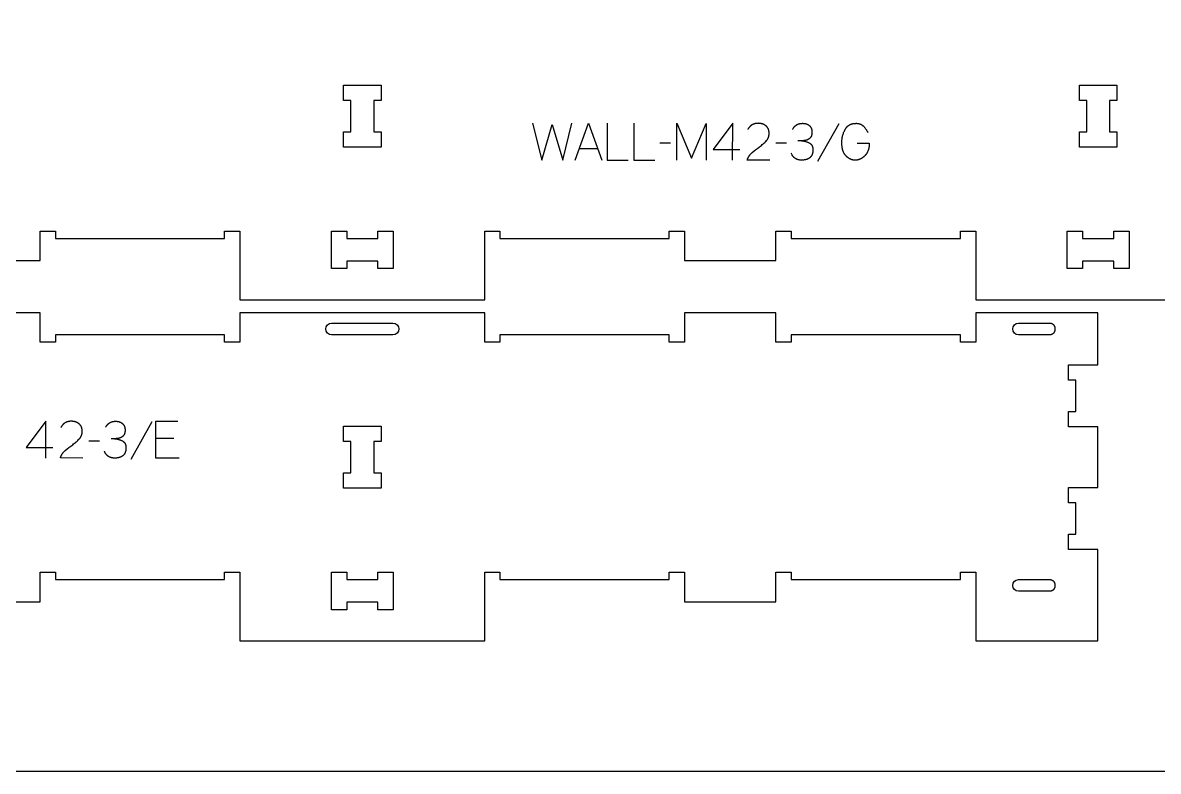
# Model space of a CAD drawing. Extents: x 0 to 4485, y 0 to 10771.
# Drawn here: x 1045 to 1971, y 3029 to 3639 of the extents above; entities that cross this region are included whole.
import ezdxf

# ---------------------------------------------------------------- set-up
doc = ezdxf.new("R2010")
doc.units = 0
for name, color, linetype in [('0_SHEET_SPRUCEPLY_2440X122', 1, 'CONTINUOUS'), ('1_ANYTOOL_1MMDEEP_LABELS_S', 2, 'CONTINUOUS'), ('3_ANYTOOL_CUTTHROUGH_INSID', 4, 'CONTINUOUS'), ('4_ANYTOOL_CUTTHROUGH_OUTSI', 5, 'CONTINUOUS')]:
    doc.layers.add(name, color=color, linetype=linetype)

msp = doc.modelspace()

# ---------------------------------------------------------------- linework, layer by layer
at = {"layer": '0_SHEET_SPRUCEPLY_2440X122'}
msp.add_lwpolyline([(371.7, 4249.42), (371.7, 3029.42), (2811.7, 3029.42), (2811.7, 4249.42)], close=True, dxfattribs=at)
at = {"layer": '1_ANYTOOL_1MMDEEP_LABELS_S', "color": 2}
for points in [[(1460.43, 3557.44), (1468.15, 3527.44), (1476.59, 3556.54), (1485.08, 3527.44), (1492.58, 3557.44)], [(1495.15, 3527.44), (1506.03, 3557.44), (1517.09, 3527.44)], [(1521.38, 3557.44), (1521.38, 3527.44), (1538.48, 3527.44)], [(1543.19, 3557.44), (1543.19, 3527.44), (1560.29, 3527.44)], [(1578.08, 3527.44), (1578.08, 3557.44), (1590.08, 3529.07), (1602.08, 3557.31), (1602.08, 3527.44)], [(1623.63, 3527.44), (1623.68, 3557.48), (1607.65, 3536.1)], [(1653.85, 3527.48), (1635.55, 3527.52), (1635.69, 3527.98), (1635.77, 3528.2), (1635.85, 3528.43), (1635.94, 3528.65), (1636.03, 3528.86), (1636.12, 3529.08), (1636.22, 3529.29), (1636.32, 3529.5), (1636.42, 3529.71), (1636.53, 3529.91), (1636.64, 3530.12), (1636.75, 3530.32), (1636.87, 3530.52), (1636.99, 3530.71), (1637.12, 3530.9), (1637.25, 3531.1), (1637.38, 3531.28), (1637.51, 3531.47), (1637.65, 3531.65), (1637.79, 3531.84), (1637.94, 3532.01), (1638.09, 3532.19), (1638.24, 3532.37), (1638.4, 3532.54), (1638.56, 3532.71), (1638.72, 3532.87), (1638.89, 3533.04), (1639.06, 3533.2), (1639.24, 3533.36), (1639.6, 3533.67), (1641.07, 3534.89), (1642.56, 3536.08), (1644.07, 3537.24), (1645.6, 3538.37), (1646.35, 3538.93), (1647.08, 3539.5), (1647.8, 3540.07), (1648.48, 3540.66), (1649.15, 3541.25), (1649.8, 3541.85), (1650.42, 3542.46), (1651.02, 3543.08), (1651.16, 3543.24), (1651.3, 3543.4), (1651.44, 3543.56), (1651.57, 3543.72), (1651.7, 3543.89), (1651.82, 3544.05), (1651.94, 3544.22), (1652.05, 3544.4), (1652.16, 3544.57), (1652.26, 3544.75), (1652.36, 3544.93), (1652.45, 3545.11), (1652.54, 3545.29), (1652.63, 3545.48), (1652.71, 3545.67), (1652.79, 3545.86), (1652.86, 3546.05), (1652.92, 3546.24), (1652.99, 3546.44), (1653.04, 3546.64), (1653.1, 3546.84), (1653.15, 3547.05), (1653.19, 3547.25), (1653.23, 3547.46), (1653.26, 3547.67), (1653.29, 3547.88), (1653.32, 3548.1), (1653.34, 3548.32), (1653.35, 3548.54), (1653.37, 3548.76), (1653.37, 3548.98), (1653.38, 3549.21), (1653.37, 3549.46), (1653.37, 3549.71), (1653.35, 3549.95), (1653.34, 3550.19), (1653.31, 3550.42), (1653.29, 3550.65), (1653.25, 3550.88), (1653.22, 3551.1), (1653.18, 3551.32), (1653.13, 3551.54), (1653.08, 3551.75), (1653.02, 3551.96), (1652.96, 3552.16), (1652.89, 3552.37), (1652.82, 3552.56), (1652.74, 3552.76), (1652.66, 3552.95), (1652.58, 3553.13), (1652.48, 3553.31), (1652.39, 3553.49), (1652.29, 3553.67), (1652.18, 3553.84), (1652.07, 3554), (1651.95, 3554.17), (1651.83, 3554.33), (1651.71, 3554.48), (1651.58, 3554.63), (1651.44, 3554.78), (1651.3, 3554.93), (1651.15, 3555.07), (1651, 3555.2), (1650.85, 3555.34), (1650.69, 3555.47), (1650.53, 3555.59), (1650.36, 3555.71), (1650.19, 3555.83), (1650.02, 3555.94), (1649.85, 3556.05), (1649.68, 3556.16), (1649.5, 3556.26), (1649.32, 3556.35), (1649.14, 3556.45), (1648.95, 3556.53), (1648.76, 3556.62), (1648.57, 3556.7), (1648.38, 3556.77), (1648.18, 3556.85), (1647.99, 3556.91), (1647.79, 3556.98), (1647.58, 3557.04), (1647.38, 3557.09), (1647.17, 3557.14), (1646.96, 3557.19), (1646.74, 3557.23), (1646.53, 3557.27), (1646.31, 3557.31), (1646.09, 3557.34), (1645.86, 3557.36), (1645.63, 3557.39), (1645.4, 3557.41), (1645.17, 3557.42), (1644.94, 3557.43), (1644.46, 3557.44), (1644.09, 3557.43), (1643.74, 3557.42), (1643.38, 3557.39), (1643.03, 3557.36), (1642.69, 3557.31), (1642.36, 3557.26), (1642.03, 3557.19), (1641.71, 3557.12), (1641.4, 3557.03), (1641.24, 3556.99), (1641.09, 3556.94), (1640.94, 3556.89), (1640.79, 3556.84), (1640.64, 3556.78), (1640.5, 3556.72), (1640.35, 3556.66), (1640.21, 3556.6), (1640.07, 3556.53), (1639.93, 3556.46), (1639.79, 3556.39), (1639.65, 3556.32), (1639.52, 3556.24), (1639.38, 3556.16), (1639.25, 3556.08), (1639.12, 3556), (1638.99, 3555.91), (1638.87, 3555.82), (1638.74, 3555.73), (1638.62, 3555.64), (1638.49, 3555.54), (1638.37, 3555.45), (1638.26, 3555.35), (1638.14, 3555.24), (1638.02, 3555.14), (1637.91, 3555.03), (1637.8, 3554.92), (1637.69, 3554.8), (1637.58, 3554.69), (1637.47, 3554.57), (1637.36, 3554.45), (1637.26, 3554.33), (1637.06, 3554.07), (1636.86, 3553.81), (1636.67, 3553.53), (1636.49, 3553.25), (1636.31, 3552.96), (1636.14, 3552.65), (1635.98, 3552.34)], [(1672.53, 3552.51), (1672.69, 3552.81), (1672.86, 3553.11), (1673.03, 3553.39), (1673.2, 3553.66), (1673.39, 3553.93), (1673.58, 3554.18), (1673.77, 3554.43), (1673.87, 3554.55), (1673.98, 3554.67), (1674.08, 3554.78), (1674.19, 3554.89), (1674.29, 3555), (1674.4, 3555.11), (1674.51, 3555.21), (1674.62, 3555.32), (1674.73, 3555.42), (1674.85, 3555.51), (1674.97, 3555.61), (1675.08, 3555.7), (1675.2, 3555.79), (1675.32, 3555.88), (1675.45, 3555.96), (1675.57, 3556.05), (1675.69, 3556.13), (1675.82, 3556.21), (1675.95, 3556.28), (1676.08, 3556.36), (1676.21, 3556.43), (1676.35, 3556.49), (1676.48, 3556.56), (1676.62, 3556.62), (1676.76, 3556.69), (1676.9, 3556.75), (1677.04, 3556.8), (1677.18, 3556.86), (1677.32, 3556.91), (1677.47, 3556.96), (1677.62, 3557), (1677.77, 3557.05), (1678.07, 3557.13), (1678.38, 3557.2), (1678.69, 3557.26), (1679.02, 3557.32), (1679.34, 3557.36), (1679.68, 3557.39), (1680.02, 3557.42), (1680.37, 3557.43), (1680.72, 3557.44), (1680.93, 3557.44), (1681.14, 3557.43), (1681.34, 3557.42), (1681.55, 3557.41), (1681.75, 3557.39), (1681.94, 3557.37), (1682.14, 3557.35), (1682.33, 3557.32), (1682.52, 3557.29), (1682.71, 3557.25), (1682.9, 3557.22), (1683.08, 3557.17), (1683.26, 3557.13), (1683.44, 3557.08), (1683.61, 3557.02), (1683.79, 3556.97), (1683.96, 3556.91), (1684.13, 3556.84), (1684.29, 3556.77), (1684.46, 3556.7), (1684.62, 3556.63), (1684.78, 3556.55), (1684.93, 3556.46), (1685.09, 3556.38), (1685.24, 3556.29), (1685.39, 3556.19), (1685.53, 3556.1), (1685.68, 3555.99), (1685.82, 3555.89), (1685.96, 3555.78), (1686.09, 3555.67), (1686.23, 3555.55), (1686.36, 3555.43), (1686.48, 3555.31), (1686.6, 3555.18), (1686.72, 3555.06), (1686.84, 3554.92), (1686.95, 3554.79), (1687.05, 3554.65), (1687.15, 3554.51), (1687.25, 3554.37), (1687.34, 3554.22), (1687.43, 3554.07), (1687.51, 3553.92), (1687.59, 3553.76), (1687.67, 3553.6), (1687.74, 3553.44), (1687.81, 3553.27), (1687.87, 3553.1), (1687.93, 3552.93), (1687.98, 3552.75), (1688.03, 3552.58), (1688.08, 3552.39), (1688.12, 3552.21), (1688.16, 3552.02), (1688.19, 3551.83), (1688.22, 3551.64), (1688.24, 3551.44), (1688.26, 3551.24), (1688.28, 3551.04), (1688.29, 3550.83), (1688.3, 3550.62), (1688.3, 3550.41), (1688.3, 3549.85), (1688.29, 3549.52), (1688.26, 3549.2), (1688.23, 3548.89), (1688.19, 3548.58), (1688.17, 3548.44), (1688.14, 3548.29), (1688.11, 3548.15), (1688.08, 3548.01), (1688.05, 3547.88), (1688.01, 3547.74), (1687.98, 3547.61), (1687.94, 3547.48), (1687.9, 3547.36), (1687.85, 3547.23), (1687.81, 3547.11), (1687.76, 3546.99), (1687.71, 3546.88), (1687.65, 3546.76), (1687.6, 3546.65), (1687.54, 3546.55), (1687.48, 3546.44), (1687.42, 3546.34), (1687.35, 3546.24), (1687.29, 3546.14), (1687.22, 3546.04), (1687.15, 3545.95), (1687, 3545.77), (1686.85, 3545.6), (1686.69, 3545.44), (1686.53, 3545.28), (1686.45, 3545.2), (1686.37, 3545.13), (1686.29, 3545.05), (1686.2, 3544.98), (1686.11, 3544.91), (1686.03, 3544.84), (1685.94, 3544.77), (1685.85, 3544.71), (1685.76, 3544.65), (1685.67, 3544.58), (1685.58, 3544.52), (1685.48, 3544.47), (1685.39, 3544.41), (1685.29, 3544.35), (1685.2, 3544.3), (1685.1, 3544.25), (1685, 3544.2), (1684.9, 3544.15), (1684.8, 3544.1), (1684.7, 3544.06), (1684.59, 3544.02), (1684.49, 3543.97), (1684.28, 3543.9), (1684.06, 3543.82), (1683.84, 3543.75), (1683.62, 3543.69), (1683.4, 3543.63), (1683.18, 3543.57), (1682.95, 3543.52), (1682.72, 3543.48), (1682.49, 3543.43), (1682.26, 3543.4), (1682.02, 3543.36), (1681.79, 3543.33), (1681.55, 3543.31), (1681.31, 3543.29), (1681.06, 3543.27), (1680.82, 3543.26), (1680.57, 3543.25), (1676.86, 3543.21)], [(1710.08, 3556.97), (1692.89, 3526.2)], [(1725.29, 3541.24), (1735.06, 3541.2), (1735.03, 3540.37), (1734.97, 3539.56), (1734.93, 3539.17), (1734.88, 3538.79), (1734.83, 3538.41), (1734.77, 3538.03), (1734.7, 3537.66), (1734.63, 3537.3), (1734.55, 3536.95), (1734.46, 3536.6), (1734.37, 3536.26), (1734.27, 3535.92), (1734.16, 3535.59), (1734.05, 3535.27), (1733.93, 3534.95), (1733.8, 3534.64), (1733.67, 3534.34), (1733.53, 3534.04), (1733.39, 3533.75), (1733.24, 3533.46), (1733.08, 3533.18), (1732.91, 3532.91), (1732.74, 3532.64), (1732.56, 3532.38), (1732.38, 3532.13), (1732.19, 3531.88), (1731.99, 3531.64), (1731.78, 3531.4), (1731.57, 3531.18), (1731.35, 3530.95), (1731.13, 3530.74), (1730.91, 3530.53), (1730.69, 3530.32), (1730.46, 3530.13), (1730.23, 3529.94), (1730.01, 3529.76), (1729.78, 3529.58), (1729.55, 3529.41), (1729.32, 3529.25), (1729.08, 3529.09), (1728.85, 3528.95), (1728.61, 3528.8), (1728.38, 3528.67), (1728.14, 3528.54), (1727.9, 3528.42), (1727.66, 3528.31), (1727.42, 3528.2), (1727.18, 3528.1), (1726.94, 3528), (1726.69, 3527.92), (1726.45, 3527.83), (1726.2, 3527.76), (1725.95, 3527.69), (1725.7, 3527.63), (1725.45, 3527.58), (1725.2, 3527.53), (1724.95, 3527.49), (1724.69, 3527.46), (1724.44, 3527.43), (1724.18, 3527.41), (1723.92, 3527.4), (1723.66, 3527.4), (1723.4, 3527.4), (1723.14, 3527.4), (1722.89, 3527.42), (1722.63, 3527.44), (1722.38, 3527.47), (1722.13, 3527.51), (1721.88, 3527.55), (1721.63, 3527.6), (1721.38, 3527.66), (1721.13, 3527.72), (1720.89, 3527.79), (1720.65, 3527.87), (1720.4, 3527.95), (1720.16, 3528.05), (1719.92, 3528.15), (1719.69, 3528.25), (1719.45, 3528.37), (1719.22, 3528.49), (1718.98, 3528.61), (1718.75, 3528.75), (1718.52, 3528.89), (1718.29, 3529.04), (1718.06, 3529.19), (1717.84, 3529.36), (1717.61, 3529.53), (1717.39, 3529.7), (1717.16, 3529.89), (1716.94, 3530.08), (1716.72, 3530.27), (1716.51, 3530.48), (1716.29, 3530.69), (1716.08, 3530.91), (1715.86, 3531.14), (1715.66, 3531.37), (1715.46, 3531.61), (1715.27, 3531.86), (1715.09, 3532.12), (1714.91, 3532.38), (1714.74, 3532.65), (1714.58, 3532.93), (1714.42, 3533.22), (1714.27, 3533.51), (1714.12, 3533.82), (1713.99, 3534.13), (1713.86, 3534.44), (1713.73, 3534.77), (1713.61, 3535.1), (1713.5, 3535.44), (1713.4, 3535.79), (1713.3, 3536.15), (1713.21, 3536.51), (1713.13, 3536.88), (1713.05, 3537.26), (1712.98, 3537.64), (1712.92, 3538.04), (1712.86, 3538.44), (1712.81, 3538.85), (1712.77, 3539.26), (1712.7, 3540.12), (1712.66, 3541.01), (1712.65, 3541.92), (1712.66, 3542.6), (1712.69, 3543.28), (1712.74, 3543.95), (1712.81, 3544.62), (1712.91, 3545.29), (1713.02, 3545.95), (1713.16, 3546.61), (1713.32, 3547.26), (1713.49, 3547.92), (1713.69, 3548.57), (1713.91, 3549.22), (1714.15, 3549.86), (1714.42, 3550.5), (1714.7, 3551.14), (1715, 3551.77), (1715.33, 3552.4), (1715.5, 3552.71), (1715.67, 3553.01), (1715.86, 3553.3), (1716.05, 3553.58), (1716.25, 3553.85), (1716.35, 3553.98), (1716.46, 3554.11), (1716.56, 3554.24), (1716.67, 3554.36), (1716.78, 3554.49), (1716.89, 3554.61), (1717.01, 3554.72), (1717.12, 3554.84), (1717.24, 3554.95), (1717.36, 3555.06), (1717.48, 3555.16), (1717.6, 3555.27), (1717.72, 3555.37), (1717.85, 3555.47), (1717.98, 3555.57), (1718.11, 3555.66), (1718.24, 3555.76), (1718.37, 3555.84), (1718.51, 3555.93), (1718.64, 3556.02), (1718.78, 3556.1), (1718.92, 3556.18), (1719.06, 3556.26), (1719.21, 3556.33), (1719.35, 3556.4), (1719.5, 3556.47), (1719.65, 3556.54), (1719.8, 3556.61), (1719.95, 3556.67), (1720.11, 3556.73), (1720.26, 3556.79), (1720.42, 3556.84), (1720.74, 3556.95), (1721.07, 3557.04), (1721.4, 3557.12), (1721.75, 3557.2), (1722.1, 3557.26), (1722.45, 3557.32), (1722.82, 3557.36), (1723.19, 3557.39), (1723.57, 3557.42), (1723.95, 3557.43), (1724.35, 3557.44), (1724.57, 3557.44), (1724.79, 3557.43), (1725.01, 3557.42), (1725.23, 3557.4), (1725.44, 3557.38), (1725.65, 3557.36), (1725.86, 3557.33), (1726.06, 3557.3), (1726.27, 3557.26), (1726.47, 3557.22), (1726.66, 3557.17), (1726.86, 3557.12), (1727.05, 3557.06), (1727.24, 3557), (1727.43, 3556.94), (1727.61, 3556.87), (1727.79, 3556.8), (1727.97, 3556.72), (1728.15, 3556.64), (1728.32, 3556.55), (1728.49, 3556.46), (1728.66, 3556.36), (1728.82, 3556.26), (1728.99, 3556.16), (1729.15, 3556.05), (1729.31, 3555.94), (1729.46, 3555.82), (1729.61, 3555.7), (1729.76, 3555.57), (1729.91, 3555.44), (1730.06, 3555.31), (1730.2, 3555.17), (1730.48, 3554.88), (1730.75, 3554.59), (1731.01, 3554.29), (1731.27, 3553.99), (1731.52, 3553.69), (1731.77, 3553.38), (1732.01, 3553.06), (1732.24, 3552.75), (1732.46, 3552.42), (1732.68, 3552.09), (1732.9, 3551.76), (1733.1, 3551.42), (1733.3, 3551.08), (1733.49, 3550.73), (1733.68, 3550.38), (1733.86, 3550.02)], [(1498.62, 3537), (1513.53, 3537)], [(1572.93, 3541.32), (1564.15, 3541.24)], [(1667.56, 3541.32), (1658.78, 3541.24)], [(1679.65, 3543.21), (1680.08, 3543.18), (1680.52, 3543.14), (1680.95, 3543.1), (1681.37, 3543.04), (1681.79, 3542.97), (1682.2, 3542.89), (1682.62, 3542.79), (1683.02, 3542.69), (1683.42, 3542.58), (1683.82, 3542.45), (1684.22, 3542.32), (1684.61, 3542.17), (1684.99, 3542.01), (1685.37, 3541.84), (1685.75, 3541.66), (1686.12, 3541.47), (1686.3, 3541.37), (1686.48, 3541.27), (1686.56, 3541.21), (1686.65, 3541.16), (1686.73, 3541.1), (1686.81, 3541.04), (1686.89, 3540.99), (1686.97, 3540.92), (1687.05, 3540.86), (1687.12, 3540.8), (1687.2, 3540.74), (1687.27, 3540.67), (1687.34, 3540.61), (1687.41, 3540.54), (1687.48, 3540.47), (1687.55, 3540.4), (1687.61, 3540.33), (1687.68, 3540.26), (1687.74, 3540.18), (1687.8, 3540.11), (1687.86, 3540.03), (1687.92, 3539.95), (1687.98, 3539.88), (1688.03, 3539.8), (1688.09, 3539.72), (1688.14, 3539.63), (1688.19, 3539.55), (1688.24, 3539.47), (1688.29, 3539.38), (1688.34, 3539.29), (1688.38, 3539.21), (1688.43, 3539.12), (1688.47, 3539.03), (1688.51, 3538.93), (1688.55, 3538.84), (1688.59, 3538.75), (1688.66, 3538.56), (1688.73, 3538.36), (1688.79, 3538.16), (1688.84, 3537.95), (1688.89, 3537.74), (1688.93, 3537.53), (1688.97, 3537.31), (1689, 3537.08), (1689.03, 3536.85), (1689.05, 3536.61), (1689.06, 3536.37), (1689.07, 3536.13), (1689.08, 3535.88), (1689.07, 3535.6), (1689.07, 3535.33), (1689.05, 3535.06), (1689.04, 3534.8), (1689.01, 3534.54), (1688.99, 3534.28), (1688.96, 3534.03), (1688.92, 3533.79), (1688.88, 3533.55), (1688.83, 3533.32), (1688.78, 3533.09), (1688.73, 3532.86), (1688.67, 3532.64), (1688.6, 3532.43), (1688.53, 3532.22), (1688.45, 3532.01), (1688.37, 3531.81), (1688.29, 3531.62), (1688.2, 3531.43), (1688.1, 3531.24), (1688.01, 3531.06), (1687.9, 3530.89), (1687.79, 3530.72), (1687.68, 3530.55), (1687.56, 3530.39), (1687.43, 3530.24), (1687.31, 3530.09), (1687.24, 3530.01), (1687.17, 3529.94), (1687.1, 3529.87), (1687.03, 3529.8), (1686.96, 3529.73), (1686.89, 3529.67), (1686.82, 3529.6), (1686.74, 3529.54), (1686.59, 3529.41), (1686.43, 3529.29), (1686.27, 3529.17), (1686.11, 3529.06), (1685.94, 3528.95), (1685.77, 3528.84), (1685.59, 3528.74), (1685.42, 3528.64), (1685.23, 3528.55), (1685.05, 3528.46), (1684.86, 3528.37), (1684.67, 3528.29), (1684.47, 3528.21), (1684.27, 3528.13), (1684.07, 3528.06), (1683.86, 3527.99), (1683.65, 3527.93), (1683.44, 3527.87), (1683.22, 3527.82), (1683, 3527.76), (1682.78, 3527.72), (1682.55, 3527.67), (1682.32, 3527.63), (1682.09, 3527.59), (1681.85, 3527.56), (1681.36, 3527.51), (1680.86, 3527.47), (1680.35, 3527.45), (1679.82, 3527.44), (1679.44, 3527.44), (1679.06, 3527.46), (1678.7, 3527.49), (1678.34, 3527.53), (1677.99, 3527.58), (1677.81, 3527.61), (1677.64, 3527.64), (1677.47, 3527.67), (1677.31, 3527.71), (1677.14, 3527.75), (1676.98, 3527.79), (1676.82, 3527.84), (1676.66, 3527.89), (1676.5, 3527.94), (1676.35, 3527.99), (1676.19, 3528.05), (1676.04, 3528.11), (1675.89, 3528.17), (1675.74, 3528.24), (1675.6, 3528.31), (1675.45, 3528.38), (1675.31, 3528.45), (1675.17, 3528.53), (1675.04, 3528.61), (1674.9, 3528.69), (1674.76, 3528.78), (1674.63, 3528.86), (1674.5, 3528.95), (1674.37, 3529.05), (1674.25, 3529.14), (1674.12, 3529.24), (1674, 3529.34), (1673.88, 3529.45), (1673.76, 3529.55), (1673.64, 3529.66), (1673.53, 3529.78), (1673.42, 3529.89), (1673.31, 3530.01), (1673.2, 3530.13), (1673.09, 3530.26), (1672.98, 3530.38), (1672.88, 3530.51), (1672.78, 3530.64), (1672.68, 3530.78), (1672.58, 3530.92), (1672.49, 3531.06), (1672.39, 3531.2), (1672.3, 3531.35), (1672.21, 3531.5), (1672.04, 3531.8), (1671.87, 3532.12), (1671.71, 3532.45), (1671.56, 3532.79), (1671.42, 3533.14)], [(1607.65, 3536.1), (1629.42, 3536.1)], [(1063.57, 3284.64), (1063.61, 3314.68), (1047.59, 3293.3)], [(1093.79, 3284.68), (1075.49, 3284.73), (1075.63, 3285.18), (1075.71, 3285.41), (1075.79, 3285.63), (1075.88, 3285.85), (1075.97, 3286.07), (1076.06, 3286.28), (1076.16, 3286.49), (1076.26, 3286.7), (1076.36, 3286.91), (1076.47, 3287.12), (1076.58, 3287.32), (1076.69, 3287.52), (1076.81, 3287.72), (1076.93, 3287.91), (1077.06, 3288.11), (1077.18, 3288.3), (1077.32, 3288.49), (1077.45, 3288.67), (1077.59, 3288.86), (1077.73, 3289.04), (1077.88, 3289.22), (1078.03, 3289.39), (1078.18, 3289.57), (1078.34, 3289.74), (1078.5, 3289.91), (1078.66, 3290.08), (1078.83, 3290.24), (1079, 3290.4), (1079.18, 3290.56), (1079.54, 3290.88), (1081.01, 3292.09), (1082.5, 3293.28), (1084.01, 3294.44), (1085.54, 3295.57), (1086.29, 3296.13), (1087.02, 3296.7), (1087.73, 3297.28), (1088.42, 3297.86), (1089.09, 3298.46), (1089.73, 3299.06), (1090.36, 3299.67), (1090.96, 3300.28), (1091.1, 3300.44), (1091.24, 3300.6), (1091.38, 3300.76), (1091.51, 3300.92), (1091.64, 3301.09), (1091.76, 3301.26), (1091.88, 3301.43), (1091.99, 3301.6), (1092.1, 3301.77), (1092.2, 3301.95), (1092.3, 3302.13), (1092.39, 3302.31), (1092.48, 3302.49), (1092.57, 3302.68), (1092.65, 3302.87), (1092.72, 3303.06), (1092.8, 3303.25), (1092.86, 3303.45), (1092.92, 3303.64), (1092.98, 3303.84), (1093.04, 3304.04), (1093.08, 3304.25), (1093.13, 3304.45), (1093.17, 3304.66), (1093.2, 3304.87), (1093.23, 3305.09), (1093.26, 3305.3), (1093.28, 3305.52), (1093.29, 3305.74), (1093.3, 3305.96), (1093.31, 3306.19), (1093.31, 3306.41), (1093.31, 3306.66), (1093.3, 3306.91), (1093.29, 3307.15), (1093.27, 3307.39), (1093.25, 3307.62), (1093.23, 3307.86), (1093.19, 3308.08), (1093.16, 3308.31), (1093.11, 3308.53), (1093.07, 3308.74), (1093.02, 3308.95), (1092.96, 3309.16), (1092.9, 3309.37), (1092.83, 3309.57), (1092.76, 3309.77), (1092.68, 3309.96), (1092.6, 3310.15), (1092.51, 3310.33), (1092.42, 3310.52), (1092.33, 3310.69), (1092.23, 3310.87), (1092.12, 3311.04), (1092.01, 3311.21), (1091.89, 3311.37), (1091.77, 3311.53), (1091.64, 3311.69), (1091.51, 3311.84), (1091.38, 3311.99), (1091.24, 3312.13), (1091.09, 3312.27), (1090.94, 3312.41), (1090.79, 3312.54), (1090.63, 3312.67), (1090.46, 3312.8), (1090.3, 3312.92), (1090.13, 3313.03), (1089.96, 3313.15), (1089.79, 3313.25), (1089.62, 3313.36), (1089.44, 3313.46), (1089.26, 3313.56), (1089.08, 3313.65), (1088.89, 3313.74), (1088.7, 3313.82), (1088.51, 3313.9), (1088.32, 3313.98), (1088.12, 3314.05), (1087.92, 3314.12), (1087.72, 3314.18), (1087.52, 3314.24), (1087.31, 3314.29), (1087.11, 3314.35), (1086.89, 3314.39), (1086.68, 3314.44), (1086.46, 3314.47), (1086.25, 3314.51), (1086.02, 3314.54), (1085.8, 3314.57), (1085.57, 3314.59), (1085.34, 3314.61), (1085.11, 3314.62), (1084.88, 3314.63), (1084.4, 3314.64), (1084.03, 3314.64), (1083.67, 3314.62), (1083.32, 3314.6), (1082.97, 3314.56), (1082.63, 3314.52), (1082.3, 3314.46), (1081.97, 3314.4), (1081.65, 3314.32), (1081.34, 3314.24), (1081.18, 3314.19), (1081.03, 3314.14), (1080.88, 3314.09), (1080.73, 3314.04), (1080.58, 3313.98), (1080.43, 3313.92), (1080.29, 3313.86), (1080.15, 3313.8), (1080, 3313.73), (1079.86, 3313.66), (1079.73, 3313.59), (1079.59, 3313.52), (1079.45, 3313.44), (1079.32, 3313.37), (1079.19, 3313.29), (1079.06, 3313.2), (1078.93, 3313.12), (1078.8, 3313.03), (1078.68, 3312.94), (1078.55, 3312.84), (1078.43, 3312.75), (1078.31, 3312.65), (1078.19, 3312.55), (1078.08, 3312.44), (1077.96, 3312.34), (1077.85, 3312.23), (1077.74, 3312.12), (1077.62, 3312.01), (1077.52, 3311.89), (1077.41, 3311.77), (1077.3, 3311.65), (1077.2, 3311.53), (1077, 3311.27), (1076.8, 3311.01), (1076.61, 3310.74), (1076.43, 3310.45), (1076.25, 3310.16), (1076.08, 3309.85), (1075.91, 3309.54)], [(1112.47, 3309.71), (1112.63, 3310.02), (1112.79, 3310.31), (1112.97, 3310.59), (1113.14, 3310.87), (1113.33, 3311.13), (1113.52, 3311.39), (1113.71, 3311.63), (1113.81, 3311.75), (1113.91, 3311.87), (1114.02, 3311.98), (1114.12, 3312.09), (1114.23, 3312.2), (1114.34, 3312.31), (1114.45, 3312.42), (1114.56, 3312.52), (1114.67, 3312.62), (1114.79, 3312.72), (1114.9, 3312.81), (1115.02, 3312.9), (1115.14, 3312.99), (1115.26, 3313.08), (1115.38, 3313.17), (1115.51, 3313.25), (1115.63, 3313.33), (1115.76, 3313.41), (1115.89, 3313.48), (1116.02, 3313.56), (1116.15, 3313.63), (1116.28, 3313.7), (1116.42, 3313.76), (1116.56, 3313.83), (1116.69, 3313.89), (1116.83, 3313.95), (1116.98, 3314), (1117.12, 3314.06), (1117.26, 3314.11), (1117.41, 3314.16), (1117.56, 3314.21), (1117.7, 3314.25), (1118.01, 3314.33), (1118.32, 3314.41), (1118.63, 3314.47), (1118.95, 3314.52), (1119.28, 3314.56), (1119.62, 3314.6), (1119.96, 3314.62), (1120.3, 3314.64), (1120.66, 3314.64), (1120.87, 3314.64), (1121.08, 3314.63), (1121.28, 3314.62), (1121.48, 3314.61), (1121.68, 3314.59), (1121.88, 3314.57), (1122.08, 3314.55), (1122.27, 3314.52), (1122.46, 3314.49), (1122.65, 3314.46), (1122.84, 3314.42), (1123.02, 3314.38), (1123.2, 3314.33), (1123.38, 3314.28), (1123.55, 3314.23), (1123.73, 3314.17), (1123.9, 3314.11), (1124.07, 3314.04), (1124.23, 3313.98), (1124.4, 3313.9), (1124.56, 3313.83), (1124.71, 3313.75), (1124.87, 3313.67), (1125.02, 3313.58), (1125.18, 3313.49), (1125.32, 3313.4), (1125.47, 3313.3), (1125.61, 3313.2), (1125.76, 3313.09), (1125.89, 3312.98), (1126.03, 3312.87), (1126.16, 3312.76), (1126.29, 3312.64), (1126.42, 3312.51), (1126.54, 3312.39), (1126.66, 3312.26), (1126.77, 3312.13), (1126.88, 3311.99), (1126.99, 3311.85), (1127.09, 3311.71), (1127.19, 3311.57), (1127.28, 3311.42), (1127.37, 3311.27), (1127.45, 3311.12), (1127.53, 3310.96), (1127.61, 3310.8), (1127.68, 3310.64), (1127.74, 3310.47), (1127.81, 3310.3), (1127.87, 3310.13), (1127.92, 3309.96), (1127.97, 3309.78), (1128.02, 3309.6), (1128.06, 3309.41), (1128.1, 3309.23), (1128.13, 3309.03), (1128.16, 3308.84), (1128.18, 3308.64), (1128.2, 3308.44), (1128.22, 3308.24), (1128.23, 3308.04), (1128.24, 3307.83), (1128.24, 3307.61), (1128.24, 3307.06), (1128.22, 3306.72), (1128.2, 3306.4), (1128.17, 3306.09), (1128.13, 3305.79), (1128.11, 3305.64), (1128.08, 3305.5), (1128.05, 3305.35), (1128.02, 3305.21), (1127.99, 3305.08), (1127.95, 3304.94), (1127.92, 3304.81), (1127.88, 3304.68), (1127.83, 3304.56), (1127.79, 3304.43), (1127.74, 3304.31), (1127.7, 3304.2), (1127.64, 3304.08), (1127.59, 3303.97), (1127.54, 3303.86), (1127.48, 3303.75), (1127.42, 3303.64), (1127.36, 3303.54), (1127.29, 3303.44), (1127.23, 3303.34), (1127.16, 3303.25), (1127.09, 3303.16), (1126.94, 3302.98), (1126.79, 3302.8), (1126.63, 3302.64), (1126.47, 3302.48), (1126.39, 3302.4), (1126.31, 3302.33), (1126.22, 3302.25), (1126.14, 3302.18), (1126.05, 3302.11), (1125.97, 3302.04), (1125.88, 3301.98), (1125.79, 3301.91), (1125.7, 3301.85), (1125.61, 3301.79), (1125.51, 3301.73), (1125.42, 3301.67), (1125.33, 3301.61), (1125.23, 3301.56), (1125.13, 3301.5), (1125.04, 3301.45), (1124.94, 3301.4), (1124.84, 3301.35), (1124.74, 3301.31), (1124.63, 3301.26), (1124.53, 3301.22), (1124.43, 3301.18), (1124.21, 3301.1), (1124, 3301.03), (1123.78, 3300.96), (1123.56, 3300.89), (1123.34, 3300.83), (1123.12, 3300.78), (1122.89, 3300.73), (1122.66, 3300.68), (1122.43, 3300.64), (1122.2, 3300.6), (1121.96, 3300.57), (1121.73, 3300.54), (1121.49, 3300.51), (1121.24, 3300.49), (1121, 3300.47), (1120.75, 3300.46), (1120.51, 3300.46), (1116.8, 3300.41)], [(1150.01, 3314.17), (1132.83, 3283.4)], [(1172.39, 3284.64), (1153.44, 3284.64), (1153.44, 3314.64), (1171.27, 3314.64)], [(1107.5, 3298.53), (1098.71, 3298.44)], [(1119.59, 3300.41), (1120.02, 3300.39), (1120.46, 3300.35), (1120.88, 3300.3), (1121.31, 3300.24), (1121.73, 3300.17), (1122.14, 3300.09), (1122.55, 3300), (1122.96, 3299.89), (1123.36, 3299.78), (1123.76, 3299.65), (1124.15, 3299.52), (1124.54, 3299.37), (1124.93, 3299.21), (1125.31, 3299.05), (1125.69, 3298.87), (1126.06, 3298.68), (1126.24, 3298.58), (1126.41, 3298.47), (1126.5, 3298.42), (1126.59, 3298.36), (1126.67, 3298.31), (1126.75, 3298.25), (1126.83, 3298.19), (1126.91, 3298.13), (1126.99, 3298.07), (1127.06, 3298), (1127.14, 3297.94), (1127.21, 3297.87), (1127.28, 3297.81), (1127.35, 3297.74), (1127.42, 3297.67), (1127.49, 3297.6), (1127.55, 3297.53), (1127.62, 3297.46), (1127.68, 3297.38), (1127.74, 3297.31), (1127.8, 3297.23), (1127.86, 3297.16), (1127.92, 3297.08), (1127.97, 3297), (1128.03, 3296.92), (1128.08, 3296.84), (1128.13, 3296.75), (1128.18, 3296.67), (1128.23, 3296.58), (1128.27, 3296.5), (1128.32, 3296.41), (1128.36, 3296.32), (1128.41, 3296.23), (1128.45, 3296.14), (1128.49, 3296.04), (1128.53, 3295.95), (1128.6, 3295.76), (1128.66, 3295.56), (1128.73, 3295.36), (1128.78, 3295.15), (1128.83, 3294.94), (1128.87, 3294.73), (1128.91, 3294.51), (1128.94, 3294.28), (1128.97, 3294.05), (1128.99, 3293.82), (1129, 3293.58), (1129.01, 3293.33), (1129.01, 3293.08), (1129.01, 3292.81), (1129, 3292.53), (1128.99, 3292.26), (1128.98, 3292), (1128.95, 3291.74), (1128.93, 3291.49), (1128.9, 3291.24), (1128.86, 3290.99), (1128.82, 3290.75), (1128.77, 3290.52), (1128.72, 3290.29), (1128.66, 3290.06), (1128.6, 3289.84), (1128.54, 3289.63), (1128.47, 3289.42), (1128.39, 3289.22), (1128.31, 3289.02), (1128.23, 3288.82), (1128.14, 3288.63), (1128.04, 3288.45), (1127.94, 3288.27), (1127.84, 3288.09), (1127.73, 3287.92), (1127.62, 3287.76), (1127.5, 3287.6), (1127.37, 3287.44), (1127.24, 3287.29), (1127.18, 3287.22), (1127.11, 3287.14), (1127.04, 3287.07), (1126.97, 3287), (1126.9, 3286.94), (1126.83, 3286.87), (1126.76, 3286.8), (1126.68, 3286.74), (1126.53, 3286.61), (1126.37, 3286.49), (1126.21, 3286.37), (1126.05, 3286.26), (1125.88, 3286.15), (1125.71, 3286.04), (1125.53, 3285.94), (1125.35, 3285.84), (1125.17, 3285.75), (1124.99, 3285.66), (1124.8, 3285.57), (1124.61, 3285.49), (1124.41, 3285.41), (1124.21, 3285.34), (1124.01, 3285.26), (1123.8, 3285.2), (1123.59, 3285.13), (1123.38, 3285.07), (1123.16, 3285.02), (1122.94, 3284.97), (1122.72, 3284.92), (1122.49, 3284.87), (1122.26, 3284.83), (1122.03, 3284.8), (1121.79, 3284.76), (1121.3, 3284.71), (1120.8, 3284.67), (1120.29, 3284.65), (1119.76, 3284.64), (1119.38, 3284.65), (1119, 3284.66), (1118.63, 3284.69), (1118.28, 3284.73), (1117.92, 3284.78), (1117.75, 3284.81), (1117.58, 3284.84), (1117.41, 3284.88), (1117.25, 3284.91), (1117.08, 3284.95), (1116.92, 3285), (1116.76, 3285.04), (1116.6, 3285.09), (1116.44, 3285.14), (1116.28, 3285.2), (1116.13, 3285.25), (1115.98, 3285.31), (1115.83, 3285.38), (1115.68, 3285.44), (1115.54, 3285.51), (1115.39, 3285.58), (1115.25, 3285.66), (1115.11, 3285.73), (1114.97, 3285.81), (1114.84, 3285.89), (1114.7, 3285.98), (1114.57, 3286.07), (1114.44, 3286.16), (1114.31, 3286.25), (1114.19, 3286.35), (1114.06, 3286.44), (1113.94, 3286.55), (1113.82, 3286.65), (1113.7, 3286.76), (1113.58, 3286.87), (1113.47, 3286.98), (1113.35, 3287.1), (1113.24, 3287.21), (1113.13, 3287.34), (1113.03, 3287.46), (1112.92, 3287.59), (1112.82, 3287.72), (1112.72, 3287.85), (1112.62, 3287.98), (1112.52, 3288.12), (1112.42, 3288.26), (1112.33, 3288.4), (1112.24, 3288.55), (1112.15, 3288.7), (1111.98, 3289.01), (1111.81, 3289.32), (1111.65, 3289.65), (1111.5, 3289.99), (1111.36, 3290.34)], [(1168.1, 3300.71), (1153.44, 3300.71)], [(1047.59, 3293.3), (1069.36, 3293.3)]]:
    msp.add_lwpolyline(points, dxfattribs=at)
at = {"layer": '3_ANYTOOL_CUTTHROUGH_INSID', "color": 4}
for points in [[(1312.45, 3550.57), (1312.45, 3576.07), (1306.45, 3576.07), (1306.45, 3588.57), (1336.95, 3588.57), (1336.95, 3576.07), (1330.95, 3576.07), (1330.95, 3550.57), (1336.95, 3550.57), (1336.95, 3538.07), (1306.45, 3538.07), (1306.45, 3550.57)], [(1912.45, 3550.57), (1912.45, 3576.07), (1906.45, 3576.07), (1906.45, 3588.57), (1936.95, 3588.57), (1936.95, 3576.07), (1930.95, 3576.07), (1930.95, 3550.57), (1936.95, 3550.57), (1936.95, 3538.07), (1906.45, 3538.07), (1906.45, 3550.57)], [(1334.45, 3445.11), (1308.95, 3445.11), (1308.95, 3439.11), (1296.45, 3439.11), (1296.45, 3469.61), (1308.95, 3469.61), (1308.95, 3463.61), (1334.45, 3463.61), (1334.45, 3469.61), (1346.95, 3469.61), (1346.95, 3439.11), (1334.45, 3439.11)], [(1934.45, 3445.11), (1908.95, 3445.11), (1908.95, 3439.11), (1896.45, 3439.11), (1896.45, 3469.61), (1908.95, 3469.61), (1908.95, 3463.61), (1934.45, 3463.61), (1934.45, 3469.61), (1946.95, 3469.61), (1946.95, 3439.11), (1934.45, 3439.11)], [(1312.45, 3272.57), (1312.45, 3298.07), (1306.45, 3298.07), (1306.45, 3310.57), (1336.95, 3310.57), (1336.95, 3298.07), (1330.95, 3298.07), (1330.95, 3272.57), (1336.95, 3272.57), (1336.95, 3260.07), (1306.45, 3260.07), (1306.45, 3272.57)], [(1334.45, 3167.11), (1308.95, 3167.11), (1308.95, 3161.11), (1296.45, 3161.11), (1296.45, 3191.61), (1308.95, 3191.61), (1308.95, 3185.61), (1334.45, 3185.61), (1334.45, 3191.61), (1346.95, 3191.61), (1346.95, 3161.11), (1334.45, 3161.11)]]:
    msp.add_lwpolyline(points, close=True, dxfattribs=at)
for points in [[(1296.7, 3394.61), (1346.7, 3394.61, -1), (1346.7, 3385.11), (1296.7, 3385.11, -1)], [(1856.7, 3394.61), (1882.44, 3394.61), (1882.54, 3394.61), (1882.64, 3394.61), (1882.74, 3394.6), (1882.83, 3394.59), (1882.93, 3394.58), (1883.03, 3394.56), (1883.12, 3394.55), (1883.22, 3394.53), (1883.32, 3394.5), (1883.42, 3394.48), (1883.52, 3394.45), (1883.61, 3394.41), (1883.71, 3394.38), (1883.81, 3394.34), (1883.9, 3394.3), (1883.99, 3394.26), (1884.09, 3394.21), (1884.18, 3394.16), (1884.28, 3394.11), (1884.37, 3394.05), (1884.46, 3393.99), (1884.55, 3393.93), (1884.63, 3393.87), (1884.72, 3393.8), (1884.8, 3393.73), (1884.89, 3393.66), (1884.97, 3393.58), (1885.05, 3393.51), (1885.13, 3393.43), (1885.2, 3393.35), (1885.27, 3393.26), (1885.35, 3393.18), (1885.42, 3393.09), (1885.48, 3393), (1885.55, 3392.9), (1885.61, 3392.81), (1885.67, 3392.71), (1885.73, 3392.62), (1885.79, 3392.52), (1885.84, 3392.42), (1885.9, 3392.32), (1885.95, 3392.22), (1885.99, 3392.11), (1886.04, 3392.01), (1886.08, 3391.9), (1886.12, 3391.8), (1886.16, 3391.69), (1886.19, 3391.58), (1886.23, 3391.47), (1886.26, 3391.37), (1886.28, 3391.26), (1886.31, 3391.15), (1886.33, 3391.04), (1886.35, 3390.93), (1886.37, 3390.82), (1886.39, 3390.71), (1886.41, 3390.61), (1886.42, 3390.5), (1886.43, 3390.4), (1886.44, 3390.29), (1886.44, 3390.18), (1886.45, 3390.08), (1886.45, 3389.97), (1886.45, 3389.86), (1886.45, 3389.76), (1886.45, 3389.65), (1886.44, 3389.54), (1886.44, 3389.44), (1886.43, 3389.33), (1886.42, 3389.22), (1886.41, 3389.12), (1886.39, 3389.01), (1886.37, 3388.9), (1886.35, 3388.79), (1886.33, 3388.68), (1886.31, 3388.57), (1886.28, 3388.46), (1886.26, 3388.36), (1886.23, 3388.25), (1886.19, 3388.14), (1886.16, 3388.04), (1886.12, 3387.93), (1886.08, 3387.82), (1886.04, 3387.72), (1885.99, 3387.61), (1885.95, 3387.51), (1885.9, 3387.41), (1885.84, 3387.3), (1885.79, 3387.2), (1885.73, 3387.11), (1885.67, 3387.01), (1885.61, 3386.91), (1885.55, 3386.82), (1885.48, 3386.73), (1885.42, 3386.64), (1885.35, 3386.55), (1885.27, 3386.46), (1885.2, 3386.38), (1885.13, 3386.3), (1885.05, 3386.22), (1884.97, 3386.14), (1884.89, 3386.07), (1884.8, 3385.99), (1884.72, 3385.92), (1884.63, 3385.86), (1884.55, 3385.79), (1884.46, 3385.73), (1884.37, 3385.67), (1884.28, 3385.62), (1884.18, 3385.56), (1884.09, 3385.51), (1883.99, 3385.47), (1883.9, 3385.42), (1883.81, 3385.38), (1883.71, 3385.34), (1883.61, 3385.31), (1883.52, 3385.28), (1883.42, 3385.25), (1883.32, 3385.22), (1883.22, 3385.2), (1883.12, 3385.18), (1883.03, 3385.16), (1882.93, 3385.15), (1882.83, 3385.13), (1882.74, 3385.12), (1882.64, 3385.12), (1882.54, 3385.11), (1882.44, 3385.11), (1856.7, 3385.11, -1)], [(1856.7, 3176.11, -1), (1856.7, 3185.61), (1882.44, 3185.61), (1882.54, 3185.61), (1882.64, 3185.61), (1882.74, 3185.6), (1882.83, 3185.59), (1882.93, 3185.58), (1883.03, 3185.56), (1883.12, 3185.55), (1883.22, 3185.53), (1883.32, 3185.5), (1883.42, 3185.48), (1883.52, 3185.45), (1883.61, 3185.41), (1883.71, 3185.38), (1883.81, 3185.34), (1883.9, 3185.3), (1883.99, 3185.26), (1884.09, 3185.21), (1884.18, 3185.16), (1884.28, 3185.11), (1884.37, 3185.05), (1884.46, 3184.99), (1884.55, 3184.93), (1884.63, 3184.87), (1884.72, 3184.8), (1884.8, 3184.73), (1884.89, 3184.66), (1884.97, 3184.58), (1885.05, 3184.51), (1885.13, 3184.43), (1885.2, 3184.35), (1885.27, 3184.26), (1885.35, 3184.18), (1885.42, 3184.09), (1885.48, 3184), (1885.55, 3183.9), (1885.61, 3183.81), (1885.67, 3183.71), (1885.73, 3183.62), (1885.79, 3183.52), (1885.84, 3183.42), (1885.9, 3183.32), (1885.95, 3183.22), (1885.99, 3183.11), (1886.04, 3183.01), (1886.08, 3182.9), (1886.12, 3182.8), (1886.16, 3182.69), (1886.19, 3182.58), (1886.23, 3182.47), (1886.26, 3182.37), (1886.28, 3182.26), (1886.31, 3182.15), (1886.33, 3182.04), (1886.35, 3181.93), (1886.37, 3181.82), (1886.39, 3181.71), (1886.41, 3181.61), (1886.42, 3181.5), (1886.43, 3181.4), (1886.44, 3181.29), (1886.44, 3181.18), (1886.45, 3181.08), (1886.45, 3180.97), (1886.45, 3180.86), (1886.45, 3180.76), (1886.45, 3180.65), (1886.44, 3180.54), (1886.44, 3180.44), (1886.43, 3180.33), (1886.42, 3180.22), (1886.41, 3180.12), (1886.39, 3180.01), (1886.37, 3179.9), (1886.35, 3179.79), (1886.33, 3179.68), (1886.31, 3179.57), (1886.28, 3179.46), (1886.26, 3179.36), (1886.23, 3179.25), (1886.19, 3179.14), (1886.16, 3179.04), (1886.12, 3178.93), (1886.08, 3178.82), (1886.04, 3178.72), (1885.99, 3178.61), (1885.95, 3178.51), (1885.9, 3178.41), (1885.84, 3178.3), (1885.79, 3178.2), (1885.73, 3178.11), (1885.67, 3178.01), (1885.61, 3177.91), (1885.55, 3177.82), (1885.48, 3177.73), (1885.42, 3177.64), (1885.35, 3177.55), (1885.27, 3177.46), (1885.2, 3177.38), (1885.13, 3177.3), (1885.05, 3177.22), (1884.97, 3177.14), (1884.89, 3177.07), (1884.8, 3176.99), (1884.72, 3176.92), (1884.63, 3176.86), (1884.55, 3176.79), (1884.46, 3176.73), (1884.37, 3176.67), (1884.28, 3176.62), (1884.18, 3176.56), (1884.09, 3176.51), (1883.99, 3176.47), (1883.9, 3176.42), (1883.81, 3176.38), (1883.71, 3176.34), (1883.61, 3176.31), (1883.52, 3176.28), (1883.42, 3176.25), (1883.32, 3176.22), (1883.22, 3176.2), (1883.12, 3176.18), (1883.03, 3176.16), (1882.93, 3176.15), (1882.83, 3176.13), (1882.74, 3176.12), (1882.64, 3176.12), (1882.54, 3176.11), (1882.44, 3176.11)]]:
    msp.add_lwpolyline(points, format="xyb", close=True, dxfattribs=at)
at = {"layer": '4_ANYTOOL_CUTTHROUGH_OUTSI', "color": 5}
for points in [[(984.45, 3445.61), (1058.95, 3445.61), (1058.95, 3469.61), (1071.45, 3469.61), (1071.45, 3463.61), (1209.45, 3463.61), (1209.45, 3469.61), (1209.7, 3469.61), (1221.7, 3469.61), (1221.95, 3469.61), (1221.95, 3413.61), (1421.45, 3413.61), (1421.45, 3469.61), (1433.95, 3469.61), (1433.95, 3463.61), (1571.95, 3463.61), (1571.95, 3469.61), (1584.45, 3469.61), (1584.45, 3445.61), (1658.95, 3445.61), (1658.95, 3469.61), (1671.45, 3469.61), (1671.45, 3463.61), (1809.45, 3463.61), (1809.45, 3469.61), (1809.7, 3469.61), (1821.7, 3469.61), (1821.95, 3469.61), (1821.95, 3413.61), (2021.45, 3413.61)], [(984.45, 3167.61), (1058.95, 3167.61), (1058.95, 3191.61), (1071.45, 3191.61), (1071.45, 3185.61), (1209.45, 3185.61), (1209.45, 3191.61), (1221.95, 3191.61), (1221.95, 3191.36), (1221.95, 3135.61), (1421.45, 3135.61), (1421.45, 3191.61), (1433.95, 3191.61), (1433.95, 3185.61), (1571.95, 3185.61), (1571.95, 3191.61), (1584.45, 3191.61), (1584.45, 3167.61), (1658.95, 3167.61), (1658.95, 3191.61), (1671.45, 3191.61), (1671.45, 3185.61), (1809.45, 3185.61), (1809.45, 3191.61), (1821.7, 3191.61), (1821.95, 3191.61), (1821.95, 3191.36), (1821.95, 3135.61), (1921.45, 3135.61), (1921.45, 3210.11), (1897.7, 3210.11), (1897.45, 3210.11), (1897.45, 3222.61), (1903.45, 3222.61), (1903.45, 3248.11), (1897.45, 3248.11), (1897.45, 3260.61), (1897.7, 3260.61), (1921.45, 3260.61), (1921.45, 3310.11), (1897.7, 3310.11), (1897.45, 3310.11), (1897.45, 3322.61), (1903.45, 3322.61), (1903.45, 3348.11), (1897.45, 3348.11), (1897.45, 3360.61), (1897.7, 3360.61), (1921.45, 3360.61), (1921.45, 3403.11), (1821.95, 3403.11), (1821.95, 3379.11), (1809.45, 3379.11), (1809.45, 3385.11), (1671.45, 3385.11), (1671.45, 3379.11), (1658.95, 3379.11), (1658.95, 3403.11), (1584.45, 3403.11), (1584.45, 3379.11), (1571.95, 3379.11), (1571.95, 3385.11), (1433.95, 3385.11), (1433.95, 3379.11), (1421.45, 3379.11), (1421.45, 3403.11), (1221.95, 3403.11), (1221.95, 3379.11), (1209.45, 3379.11), (1209.45, 3385.11), (1071.45, 3385.11), (1071.45, 3379.11), (1058.95, 3379.11), (1058.95, 3403.11), (984.45, 3403.11)]]:
    msp.add_lwpolyline(points, dxfattribs=at)

doc.saveas('drawing.dxf')
